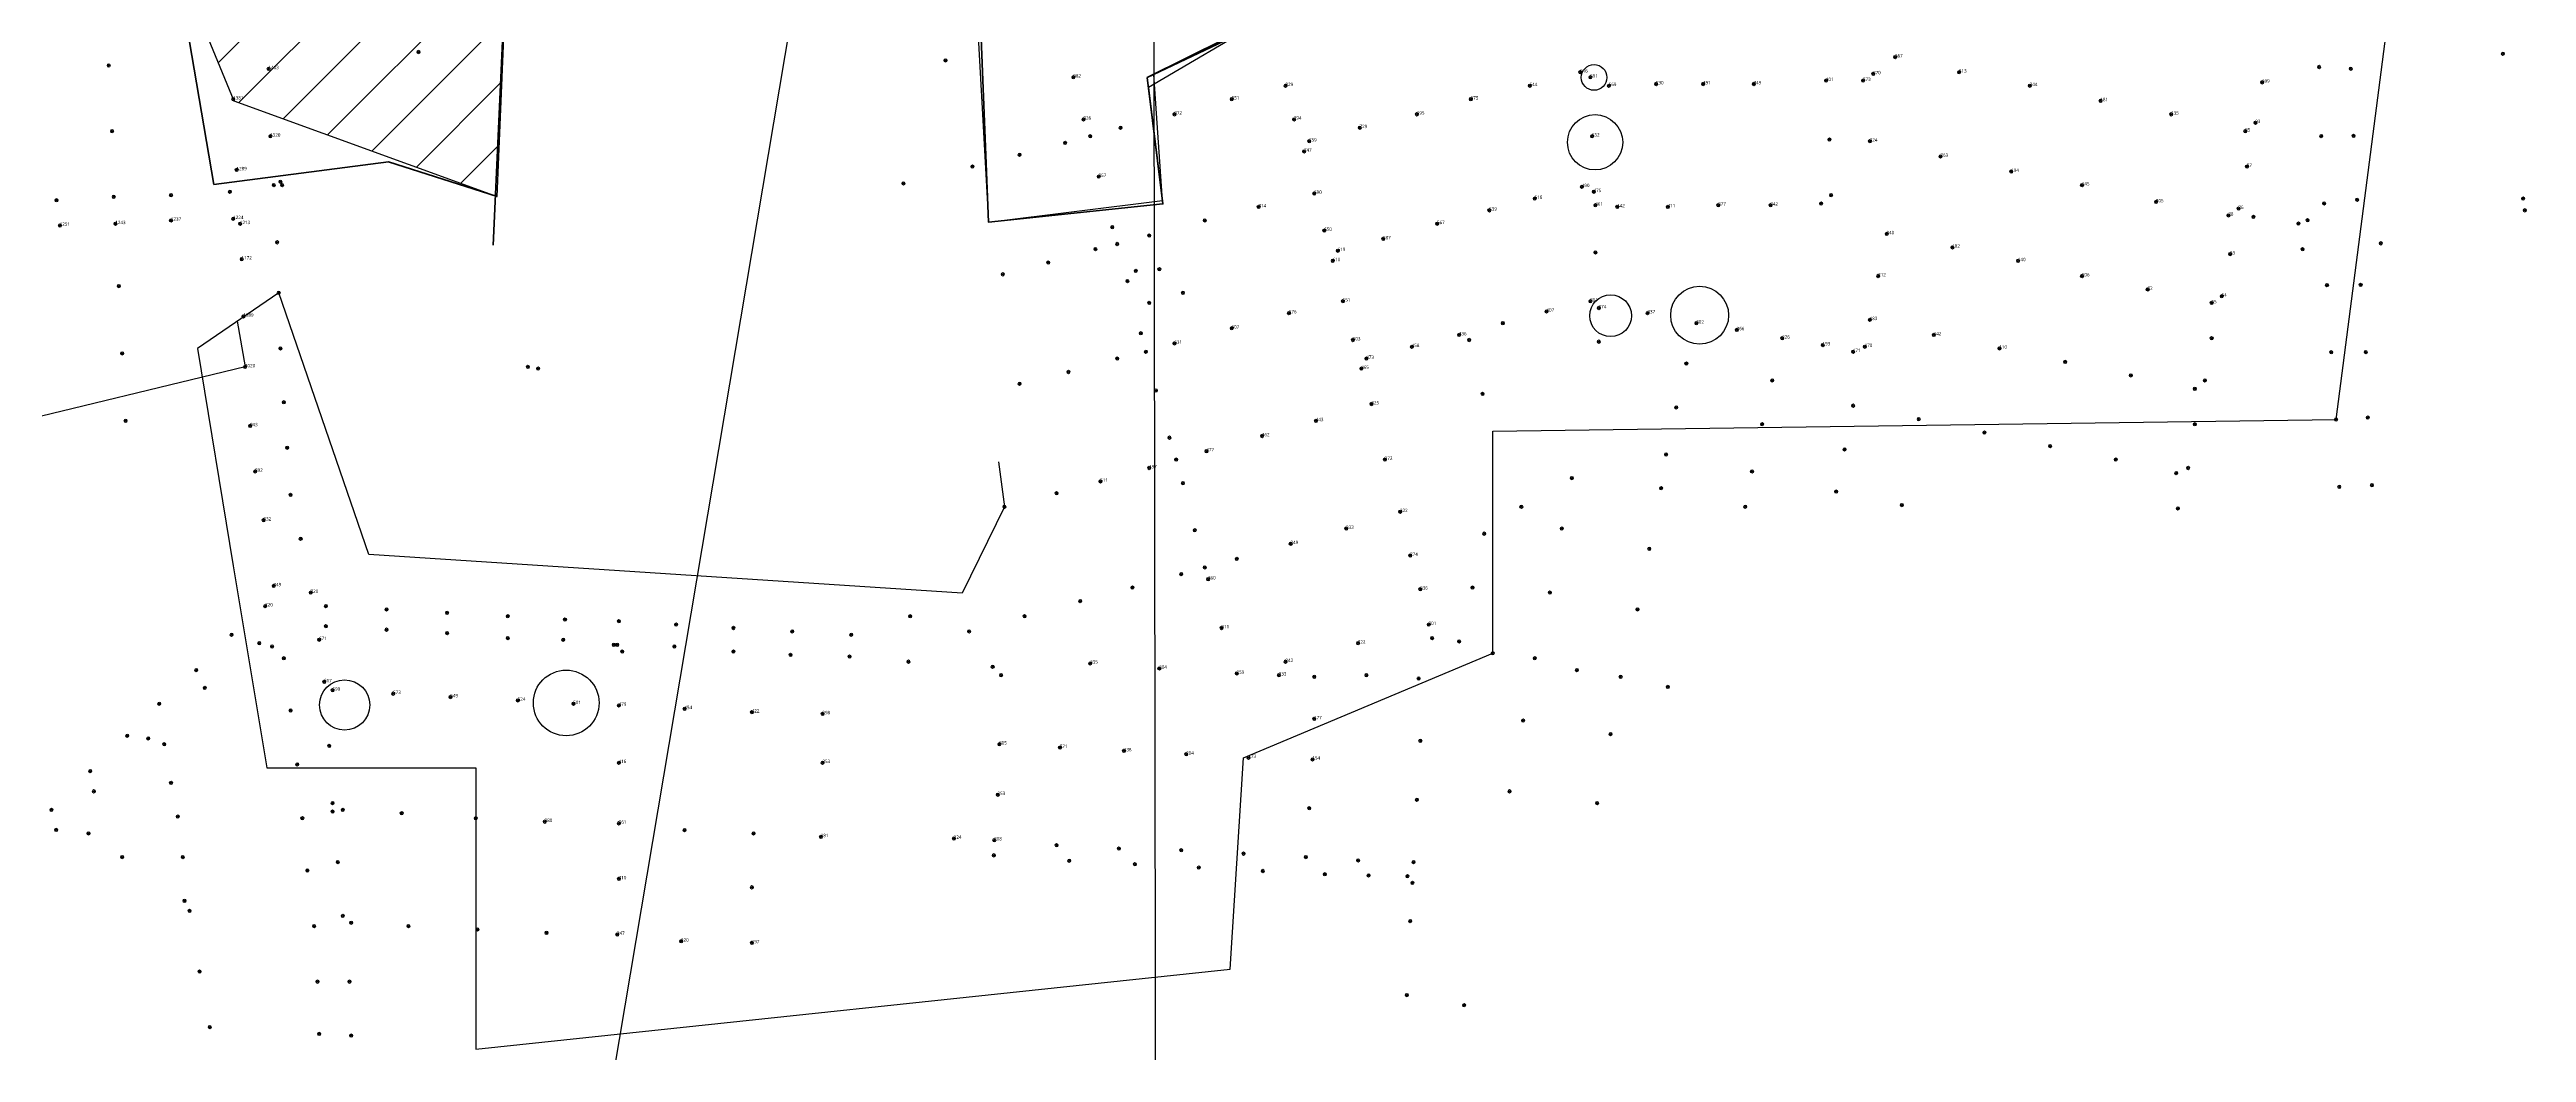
# Model space of a CAD drawing. Header units: millimetres. Extents: x 292691 to 302352, y 7824595 to 7836845.
# Drawn here: x 297331 to 298802, y 7829604 to 7830200 of the extents above; entities that cross this region are included whole.
import ezdxf

# ---------------------------------------------------------------- set-up
doc = ezdxf.new("R2010")
doc.units = ezdxf.units.MM
doc.layers.add('lista_postes', color=1, linetype='Continuous')
doc.layers.add('MANCHA_LIMITE', color=6, linetype='Continuous')
doc.styles.add('MtXpl_Open_Sans', font='')
doc.styles.get('MtXpl_Open_Sans').set_extended_font_data('Open Sans')

# ---------------------------------------------------------------- blocks, each defined once
blk = doc.blocks.new('symbolLayer0')
at = {"linetype": 'Continuous'}
h = blk.add_hatch(color=1, dxfattribs=at)
edge = h.paths.add_edge_path()
edge.add_arc((0.1, 0.1), 0.5, 0, 360)
at = {"color": 1, "linetype": 'Continuous', "lineweight": 20}
blk.add_circle((0.1, 0.1), 1, dxfattribs=at)
at = {"color": 1, "linetype": 'Continuous'}
blk.add_circle((0.1, 0.1), 0.5, dxfattribs=at)

msp = doc.modelspace()

# ---------------------------------------------------------------- hatches: boundary and pattern name
h = msp.add_hatch()
h.set_pattern_fill('ANSI31', color=256, scale=8)
h.set_pattern_definition([(45, (-10000, 0), (-17.96051224, 17.96051224), [])])
h.paths.add_polyline_path([(297920.1, 7831378.1), (297920.4, 7831400.9), (297888.4, 7831594.2), (297851.6, 7831621.7), (297775.6, 7831618.4), (297395.7, 7831606.5), (297416.7, 7831381.6), (297403.5, 7831245.4), (297405.6, 7831219.8), (297237.9, 7831220.3), (297188.7, 7831248.2), (297134.7, 7831287.1), (297064.6, 7831337.6), (296962.9, 7831404.4), (296869.6, 7831461.7), (296739, 7831552.8), (296658.7, 7831609), (296526.1, 7831430.1), (296525.2, 7831417.2), (296528.4, 7831037.8), (296504.8, 7830877.8), (296500.6, 7830858.4), (296498.8, 7830755.5), (296508.1, 7830617.1), (296491, 7830552.2), (296494.5, 7830546.8), (296470.5, 7830473.9), (296452, 7830403.8), (296649.4, 7830507.6), (296880.6, 7830498.9), (296957.7, 7830616.1), (296954.4, 7830807.6), (297163.4, 7830790.3), (297241.2, 7830745.7), (297392, 7830287), (297440.5, 7830169.1), (297596.9, 7830112.4), (297608.1, 7830381.2), (297519.9, 7830411.3), (297519.2, 7830411.6), (297467.8, 7830711.5), (297553.6, 7830850.8), (297713.6, 7830902.9), (298068.4, 7830998.9), (298069.8, 7830999.3)])
h.paths.add_polyline_path([(297828.1, 7831958.1), (297664.9, 7832074.5), (297580, 7832185.7), (297408.7, 7832129.1), (297412.8, 7832097.1), (297377.1, 7832023), (297362.6, 7832029.9), (297362.6, 7832029.9), (297395.7, 7831606.5), (297775.6, 7831618.4), (297849.1, 7831621.6), (297868.1, 7831752.7), (297853.9, 7831852)])

# ---------------------------------------------------------------- linework, layer by layer
at = {"color": 3}
for p, q in [((298689, 7829979.8), (298747, 7830427.4)), ((297467.1, 7830055.1), (297418.8, 7830022.1)), ((297520.5, 7829899.7), (297467.1, 7830055.1)), ((297442.4, 7830038.2), (297447.1, 7830011.1)), ((297418.8, 7830022.1), (297440.1, 7829893.1)), ((297447.1, 7830011.1), (296235.1, 7829718.1)), ((298188.1, 7829972.9), (298689, 7829979.8)), ((298188.1, 7829841.1), (298188.1, 7829972.9)), ((297894.6, 7829954.7), (297898.1, 7829928.1)), ((297898.1, 7829928.1), (297873, 7829876.8)), ((297873, 7829876.8), (297520.5, 7829899.7)), ((297440.1, 7829893.1), (297460, 7829773)), ((298040.1, 7829779.1), (298188.1, 7829841.1)), ((298032.1, 7829653.6), (298040.1, 7829779.1)), ((297460, 7829773), (297584.1, 7829773)), ((297584.1, 7829773), (297584.1, 7829606.1)), ((297584.1, 7829606.1), (298032.1, 7829653.6))]:
    msp.add_line(p, q, dxfattribs=at)
at = {"color": 2, "lineweight": 100}
msp.add_line((297401.6, 7830277.1), (297428.5, 7830119.5), dxfattribs=at)
for points in [[(297467.2, 7830703.6), (297553.6, 7830850.8), (297796.8, 7830925.2), (298068.4, 7830998.9), (298220.3, 7830662.6), (298240.1, 7830284.1), (298229.3, 7830279.3), (298132, 7830242.7), (298053.1, 7830217.8), (297983.6, 7830177.1), (297992.2, 7830107.9), (297888.7, 7830097), (297881.2, 7830285.8), (297608.1, 7830381.2), (297519.9, 7830411.3), (297467.8, 7830711.5), (297553.6, 7830850.8), (298068.4, 7830998.9)], [(297800.3, 7830390.2), (297240, 7827064.2)], [(297392, 7830287), (297440.5, 7830169.1), (297596.9, 7830112.4), (297608.1, 7830381.2)], [(297986.6, 7830338.6), (297989.3, 7828532.4)], [(297880.1, 7830250.1), (297888.7, 7830097), (297992, 7830109.9), (297986.8, 7830184.8), (298055.1, 7830217.2)]]:
    msp.add_lwpolyline(points)
for points in [[(297608.7, 7830395.1), (297594.4, 7830083.5)], [(297608.7, 7830395.1), (297594.4, 7830083.5)], [(297881.2, 7830285.8), (297888.7, 7830097), (297992.2, 7830107.9), (297982.9, 7830182.9), (298055.1, 7830217.2)], [(297881.2, 7830285.8), (297888.7, 7830097), (297992.2, 7830107.9), (297982.9, 7830182.9), (298055.1, 7830217.2)], [(297428.5, 7830119.5), (297532.3, 7830132.8), (297596.9, 7830112.4)], [(297428.5, 7830119.5), (297532.3, 7830132.8), (297596.9, 7830112.4)]]:
    msp.add_lwpolyline(points, dxfattribs=at)
at = {"color": 3}
for centre, radius in [((298248.3, 7830183), 7.62), ((298248.9, 7830144.5), 16.4), ((298311, 7830041.8), 17.2), ((298258.1, 7830041.5), 12.4), ((297506.2, 7829810.4), 14.9), ((297637.8, 7829811.6), 19.5)]:
    msp.add_circle(centre, radius, dxfattribs=at)
at = {"layer": 'MANCHA_LIMITE', "lineweight": 53}
msp.add_lwpolyline([(297467.8, 7830711.5), (297519.2, 7830411.6), (297881.2, 7830285.8), (297888.7, 7830097), (297992.2, 7830107.9), (297982.9, 7830182.9), (298053.1, 7830217.8), (298175.2, 7830250.3), (298228.5, 7830279), (298243.3, 7830260.2), (298220.3, 7830662.6), (298068.4, 7830998.9), (297553.6, 7830850.8), (297467.8, 7830711.5)], close=True, dxfattribs=at)

# ---------------------------------------------------------------- block references
at = {"layer": 'lista_postes'}
for p in [(297366, 7830190), (297368, 7830151), (297335, 7830110), (297369, 7830112), (297403, 7830113), (297337, 7830095), (297370, 7830096), (297403, 7830098), (297372, 7830059), (297374, 7830019), (297376, 7829979), (297470, 7829838), (297771, 7829840), (297806, 7829839), (297841, 7829836), (298065, 7829836), (298188, 7829841), (298213, 7829838), (297418, 7829831), (297494, 7829824), (297891, 7829833), (297896, 7829828), (297949, 7829835), (297990, 7829832), (298036, 7829829), (298061, 7829828), (298082, 7829827), (298113, 7829828), (298144, 7829826), (298238, 7829831), (298264, 7829827), (298292, 7829821), (297396, 7829811), (297423, 7829820.4), (297474, 7829807), (297499, 7829819), (297535, 7829817), (297569, 7829815), (297609, 7829813), (297642, 7829811), (297669, 7829810), (297708, 7829808), (297377, 7829792), (297748, 7829806), (297790, 7829805), (298082, 7829802), (298206, 7829801), (298258, 7829793), (297389.5, 7829790.4), (297399, 7829787), (297497, 7829786), (297895, 7829787), (297931, 7829785), (297969, 7829783), (298006, 7829781), (298043, 7829779), (298081, 7829778), (298145, 7829789), (297355, 7829771), (297403, 7829764), (297478, 7829775), (297669, 7829776), (297790, 7829776), (297332, 7829748), (297357.2, 7829759), (297499, 7829752), (297505, 7829748), (297894, 7829757), (298079, 7829749), (298143, 7829754), (298198, 7829759), (298250, 7829752), (297334.8, 7829736.1), (297354, 7829734), (297407, 7829744), (297481, 7829743), (297499, 7829747), (297540, 7829746), (297584, 7829743), (297625, 7829741), (297669, 7829740), (297708, 7829736), (297749, 7829734), (297374, 7829720), (297410, 7829720), (297789, 7829732), (297868, 7829731), (297891.7, 7829721), (297892, 7829730), (297929, 7829727), (297966, 7829725), (298003, 7829724), (298040, 7829722), (298077, 7829720), (298108, 7829718), (297484, 7829712), (297502, 7829717), (297669, 7829707), (297936.5, 7829717.8), (297975.5, 7829715.7), (298013.4, 7829713.7), (298051.4, 7829711.7), (298088.3, 7829709.8), (298114.3, 7829709.1), (298137.3, 7829708.6), (298140.3, 7829704.6), (298141, 7829717), (297411, 7829694), (297748, 7829702), (297414, 7829688), (297488, 7829679), (297505, 7829685), (297510, 7829681), (297544, 7829679), (297585, 7829677), (297626, 7829675), (297668, 7829674), (298139, 7829682), (297706, 7829670), (297748, 7829669), (297420, 7829652), (297490, 7829646), (297509, 7829646), (298137, 7829638), (298171, 7829632), (297426, 7829619), (297491, 7829615), (297510, 7829614)]:
    msp.add_blockref('symbolLayer0', p, dxfattribs=at)
at = {"layer": 'lista_postes', "color": 0}
for p in [(297550, 7830198), (297863, 7830193), (298427, 7830195), (298678.8, 7830189.1), (298788, 7830197), (297461, 7830188), (297939, 7830183), (298065, 7830178), (298210, 7830178), (298240, 7830186), (298246, 7830183), (298257, 7830178), (298285, 7830179), (298313, 7830179), (298343, 7830179), (298386, 7830181), (298408, 7830181), (298414, 7830185), (298465, 7830186), (298507, 7830178), (298645, 7830180), (298697.6, 7830188.1), (297440, 7830170), (297999, 7830161), (298033, 7830170), (298143, 7830161), (298175, 7830170), (298549, 7830169), (298591, 7830161), (297462, 7830148), (297945, 7830158), (297949, 7830148), (297967, 7830153), (298070, 7830158), (298079, 7830145), (298109, 7830153), (298247, 7830148), (298388, 7830146), (298412, 7830145), (298635, 7830151), (298641, 7830156), (298680.1, 7830148.1), (298699.3, 7830148.2), (297879, 7830130), (297907, 7830137), (297934, 7830144), (298076, 7830139), (298454, 7830136), (298636, 7830130), (297442, 7830128), (297464, 7830119), (297468, 7830121), (297469, 7830119), (297838, 7830120), (297954, 7830124), (298241, 7830118), (298496, 7830127), (298538, 7830119), (297438, 7830115), (298049, 7830106), (298082, 7830114), (298186, 7830104), (298213, 7830111), (298248, 7830115), (298249, 7830107), (298262, 7830106), (298292, 7830106), (298322, 7830107), (298353, 7830107), (298383, 7830108), (298389, 7830113), (298582, 7830109), (298625, 7830101), (298631, 7830105), (298681.8, 7830108.1), (298701.4, 7830110.3), (298800, 7830111), (298801, 7830104), (297440, 7830099), (297444, 7830096), (297962, 7830094), (297984, 7830089), (298017, 7830098), (298088, 7830092), (298123, 7830087), (298155, 7830096), (298422, 7830090), (298639.8, 7830100.1), (298666.5, 7830096.1), (298672, 7830098.1), (297445, 7830075), (297466, 7830085), (297924, 7830073), (297952, 7830081), (297965, 7830084), (298093, 7830074), (298096, 7830080), (298249, 7830079), (298461, 7830082), (298500, 7830074), (298626, 7830078), (298669, 7830080.9), (298715.4, 7830084.4), (297897, 7830066), (297971, 7830062), (297976, 7830068), (297990, 7830069), (298417, 7830065), (298538, 7830065), (298577, 7830057), (298683.5, 7830059.6), (298703.5, 7830059.7), (297467, 7830055), (297984, 7830049), (298004, 7830055), (298067, 7830043), (298099, 7830050), (298220, 7830044), (298246, 7830050), (298251, 7830046), (298280, 7830043), (298615, 7830049), (298621, 7830053), (297446, 7830041), (297979, 7830031), (298033, 7830034), (298105, 7830027), (298168, 7830030), (298174, 7830027), (298194, 7830037), (298309, 7830037), (298333, 7830033), (298360, 7830028), (298412, 7830039), (298450, 7830030), (298615, 7830028), (297468, 7830022), (297965, 7830016), (297982, 7830020), (297999, 7830025), (298113, 7830016), (298140, 7830023), (298251, 7830026), (298303, 7830013), (298384, 7830024), (298402, 7830020), (298409, 7830023), (298489, 7830022), (298528, 7830014), (298686, 7830019.7), (298706.5, 7830019.8), (297447, 7830011), (297615, 7830011), (297621, 7830010), (297907, 7830001), (297936, 7830008), (298110, 7830010), (298354, 7830003), (298567, 7830006), (298605, 7829998), (298611, 7830003), (297470, 7829990), (297988, 7829997), (298116, 7829989), (298182, 7829995), (298297, 7829987), (298402, 7829988), (297450, 7829976), (297996, 7829969), (298051, 7829970), (298083, 7829979), (298348, 7829977), (298441, 7829980), (298480, 7829972), (298605, 7829977), (298688.9, 7829979.8), (298707.7, 7829980.9), (297472, 7829963), (298000, 7829956), (298018, 7829961), (298124, 7829956), (298291, 7829959), (298397, 7829962), (298519, 7829964), (298558, 7829956), (297453, 7829949), (297955, 7829943), (297984, 7829951), (298004, 7829942), (298235, 7829945), (298288, 7829939), (298342, 7829949), (298594, 7829948), (298601, 7829951), (298690.8, 7829939.8), (298710.2, 7829940.8), (297474, 7829935), (297898, 7829928), (297929, 7829936), (298133, 7829925), (298205, 7829928), (298338, 7829928), (298392, 7829937), (298431, 7829929), (298595, 7829927), (297458, 7829920), (298011, 7829914), (298101, 7829915), (298183, 7829912), (298229, 7829915), (297480, 7829909), (298036, 7829897), (298068, 7829906), (298139, 7829899), (298281, 7829903), (297464, 7829881), (297974, 7829880), (298003, 7829888), (298017, 7829892), (298019, 7829885), (298176, 7829880), (297459, 7829869), (297486, 7829877), (297495, 7829869), (297531, 7829867), (297943, 7829872), (298145, 7829879), (298222, 7829877), (298274, 7829867), (297439, 7829852), (297495, 7829857), (297531, 7829855), (297567, 7829865), (297567, 7829853), (297603, 7829863), (297637, 7829861), (297669, 7829860), (297703, 7829858), (297737, 7829856), (297772, 7829854), (297807, 7829852), (297842, 7829863), (297877, 7829854), (297910, 7829863), (298027, 7829856), (298150, 7829858), (297455.4, 7829847), (297463, 7829845), (297491, 7829849), (297603, 7829850), (297636, 7829849), (297666, 7829846), (297668, 7829846), (297671, 7829842), (297702, 7829845), (297737, 7829842), (298108, 7829847), (298152, 7829850), (298168, 7829848)]:
    msp.add_blockref('symbolLayer0', p, dxfattribs=at)

# ---------------------------------------------------------------- texts
at = {"layer": 'lista_postes', "color": 4, "linetype": 'Continuous', "style": 'MtXpl_Open_Sans'}
for s, p in [('1403', (297461, 7830187.9)), ('367', (298427, 7830194.9)), ('982', (297939, 7830182.9)), ('829', (298065, 7830177.9)), ('644', (298210, 7830177.9)), ('616', (298240, 7830185.9)), ('591', (298246, 7830182.9)), ('569', (298257, 7830177.9)), ('530', (298285, 7830178.9)), ('491', (298313, 7830178.9)), ('449', (298343, 7830178.9)), ('401', (298386, 7830180.9)), ('373', (298408, 7830180.9)), ('370', (298414, 7830184.9)), ('313', (298465, 7830185.9)), ('244', (298507, 7830177.9)), ('109', (298645, 7830179.9)), ('1381', (297440, 7830169.9)), ('872', (297999, 7830160.9)), ('851', (298033, 7830169.9)), ('695', (298143, 7830160.9)), ('675', (298175, 7830169.9)), ('181', (298549, 7830168.9)), ('135', (298591, 7830160.9)), ('1320', (297462, 7830147.9)), ('926', (297945, 7830157.9)), ('794', (298070, 7830157.9)), ('759', (298079, 7830144.9)), ('729', (298109, 7830152.9)), ('532', (298247, 7830147.9)), ('324', (298412, 7830144.9)), ('95', (298635, 7830150.9)), ('93', (298641, 7830155.9)), ('747', (298076, 7830138.9)), ('263', (298454, 7830135.9)), ('87', (298636, 7830129.9)), ('1289', (297442, 7830127.9)), ('857', (297954, 7830123.9)), ('490', (298241, 7830117.9)), ('475', (298248, 7830114.9)), ('194', (298496, 7830126.9)), ('145', (298538, 7830118.9)), ('714', (298049, 7830105.9)), ('690', (298082, 7830113.9)), ('539', (298186, 7830103.9)), ('516', (298213, 7830110.9)), ('461', (298249, 7830106.9)), ('442', (298262, 7830105.9)), ('411', (298292, 7830105.9)), ('377', (298322, 7830106.9)), ('342', (298353, 7830106.9)), ('105', (298582, 7830108.9)), ('78', (298625, 7830100.9)), ('76', (298631, 7830104.9)), ('1251', (297337, 7830094.9)), ('1243', (297370, 7830095.9)), ('1237', (297403, 7830097.9)), ('1224', (297440, 7830098.9)), ('1213', (297444, 7830095.9)), ('650', (298088, 7830091.9)), ('587', (298123, 7830086.9)), ('567', (298155, 7830095.9)), ('240', (298422, 7830089.9)), ('1172', (297445, 7830074.9)), ('610', (298093, 7830073.9)), ('619', (298096, 7830079.9)), ('182', (298461, 7830081.9)), ('140', (298500, 7830073.9)), ('63', (298626, 7830077.9)), ('212', (298417, 7830064.9)), ('106', (298538, 7830064.9)), ('82', (298577, 7830056.9)), ('1089', (297446, 7830040.9)), ('576', (298067, 7830042.9)), ('551', (298099, 7830049.9)), ('407', (298220, 7830043.9)), ('381', (298246, 7830049.9)), ('374', (298251, 7830045.9)), ('337', (298280, 7830042.9)), ('55', (298615, 7830048.9)), ('54', (298621, 7830052.9)), ('607', (298033, 7830033.9)), ('503', (298105, 7830026.9)), ('436', (298168, 7830029.9)), ('302', (298309, 7830036.9)), ('266', (298333, 7830032.9)), ('226', (298360, 7830027.9)), ('183', (298412, 7830038.9)), ('142', (298450, 7830029.9)), ('631', (297999, 7830024.9)), ('473', (298113, 7830015.9)), ('458', (298140, 7830022.9)), ('193', (298384, 7830023.9)), ('171', (298402, 7830019.9)), ('170', (298409, 7830022.9)), ('110', (298489, 7830021.9)), ('1020', (297447, 7830010.9)), ('465', (298110, 7830009.9)), ('425', (298116, 7829988.9)), ('943', (297450, 7829975.9)), ('462', (298051, 7829969.9)), ('443', (298083, 7829978.9)), ('477', (298018, 7829960.9)), ('372', (298124, 7829955.9)), ('892', (297453, 7829948.9)), ('511', (297955, 7829942.9)), ('497', (297984, 7829950.9)), ('322', (298133, 7829924.9)), ('832', (297458, 7829919.9)), ('333', (298101, 7829914.9)), ('349', (298068, 7829905.9)), ('274', (298139, 7829898.9)), ('749', (297464, 7829880.9)), ('360', (298019, 7829884.9)), ('236', (298145, 7829878.9)), ('720', (297459, 7829868.9)), ('728', (297486, 7829876.9)), ('311', (298027, 7829855.9)), ('201', (298150, 7829857.9)), ('671', (297491, 7829848.9)), ('335', (297949, 7829834.9)), ('242', (298065, 7829835.9)), ('222', (298108, 7829846.9)), ('617', (297494, 7829823.9)), ('304', (297990, 7829831.9)), ('259', (298036, 7829828.9)), ('233', (298061, 7829827.9)), ('599', (297499, 7829818.9)), ('573', (297535, 7829816.9)), ('549', (297569, 7829814.9)), ('524', (297609, 7829812.9)), ('501', (297642, 7829810.9)), ('479', (297669, 7829809.9)), ('454', (297708, 7829807.9)), ('422', (297748, 7829805.9)), ('398', (297790, 7829804.9)), ('177', (298082, 7829801.9)), ('416', (297669, 7829775.9)), ('353', (297790, 7829775.9)), ('305', (297895, 7829786.9)), ('271', (297931, 7829784.9)), ('238', (297969, 7829782.9)), ('204', (298006, 7829780.9)), ('173', (298043, 7829778.9)), ('154', (298081, 7829777.9)), ('253', (297894, 7829756.9)), ('380', (297625, 7829740.9)), ('361', (297669, 7829739.9)), ('281', (297789, 7829731.9)), ('224', (297868, 7829730.9)), ('208', (297892, 7829729.9)), ('310', (297669, 7829706.9)), ('247', (297668, 7829673.9)), ('220', (297706, 7829669.9)), ('197', (297748, 7829668.9))]:
    msp.add_text(s, height=2, dxfattribs=at).set_placement(p)

doc.saveas('drawing.dxf')
